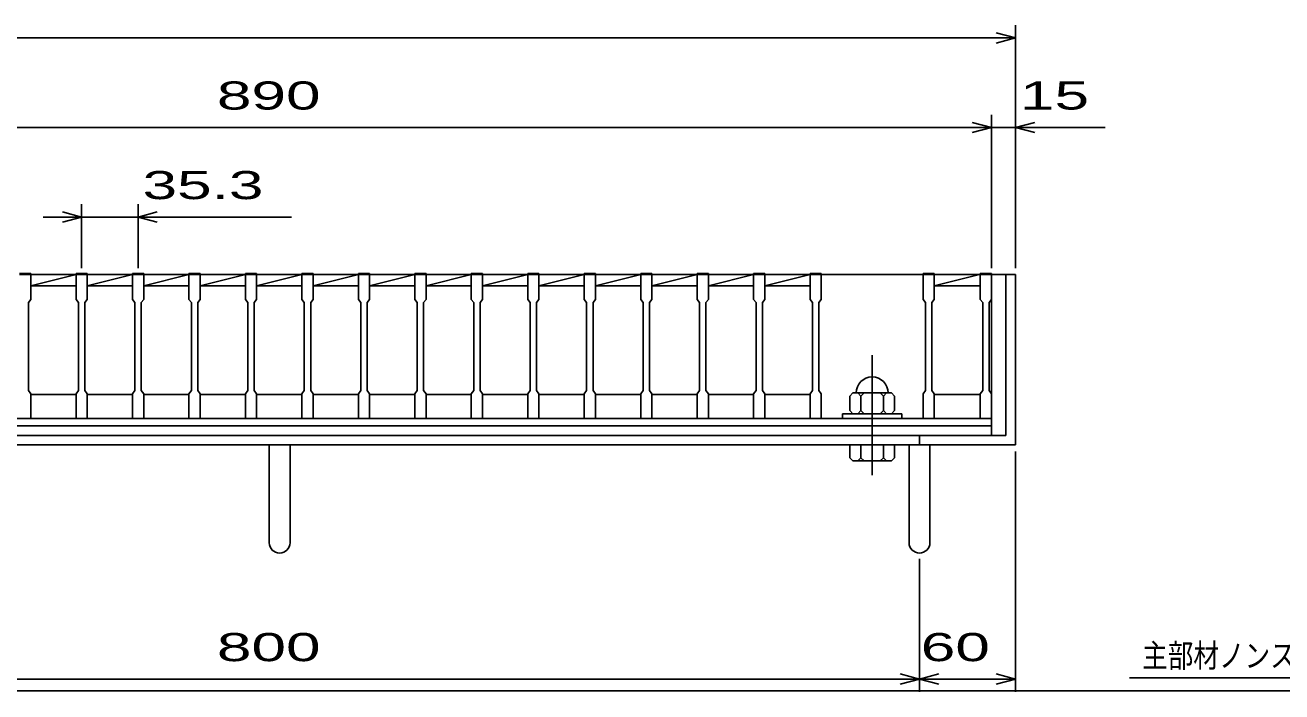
# Model space of a CAD drawing. Units: millimetres, scale not verified. Extents: x -1456 to 1385, y -1026 to 843.
# Drawn here: x -839 to -53, y -918 to -501 of the extents above; entities that cross this region are included whole.
import ezdxf
from ezdxf.enums import TextEntityAlignment as Align

# ---------------------------------------------------------------- set-up
doc = ezdxf.new("R2010")
doc.units = ezdxf.units.MM
doc.header["$LTSCALE"] = 8
doc.linetypes.add('CHAIN', pattern=[18.5, 12, -1.5, 3.5, -1.5])
for name, color, linetype, lineweight in [('0_2', 150, 'Continuous', 25), ('16', 3, 'Continuous', 25), ('19', 6, 'Continuous', 25), ('22', 4, 'Continuous', 25), ('32', 4, 'Continuous', 25)]:
    doc.layers.add(name, color=color, linetype=linetype, lineweight=lineweight)
doc.styles.add('ベクトル', font='')
doc.styles.get('ベクトル').set_extended_font_data('ベクトル')

msp = doc.modelspace()

# ---------------------------------------------------------------- linework, layer by layer
at = {"layer": '0_2'}
msp.add_line((1384.8, -917.2), (-1383.2, -917.2), dxfattribs=at)
at = {"layer": '16'}
for p, q in [((-842.6, -656.3), (-835.6, -656.3)), ((-835.6, -657), (-842.6, -657)), ((-835.6, -656.3), (-835.6, -657)), ((-835.6, -672.5), (-835.6, -657)), ((-835.6, -657), (-807.3, -657)), ((-835.6, -664), (-807.3, -657)), ((-807.3, -657), (-807.3, -656.3)), ((-807.3, -656.3), (-800.3, -656.3)), ((-807.3, -657), (-807.3, -672.5)), ((-800.3, -657), (-807.3, -657)), ((-800.3, -656.3), (-800.3, -657)), ((-800.3, -672.5), (-800.3, -657)), ((-800.3, -657), (-772, -657)), ((-800.3, -664), (-772, -657)), ((-772, -657), (-772, -656.3)), ((-772, -656.3), (-765, -656.3)), ((-772, -657), (-772, -672.5)), ((-765, -657), (-772, -657)), ((-765, -656.3), (-765, -657)), ((-765, -672.5), (-765, -657)), ((-765, -657), (-736.7, -657)), ((-765, -664), (-736.7, -657)), ((-736.7, -657), (-736.7, -656.3)), ((-736.7, -656.3), (-729.7, -656.3)), ((-736.7, -657), (-736.7, -672.5)), ((-729.7, -657), (-736.7, -657)), ((-729.7, -656.3), (-729.7, -657)), ((-729.7, -672.5), (-729.7, -657)), ((-729.7, -657), (-701.4, -657)), ((-729.7, -664), (-701.4, -657)), ((-701.4, -657), (-701.4, -656.3)), ((-701.4, -656.3), (-694.4, -656.3)), ((-701.4, -657), (-701.4, -672.5)), ((-694.4, -657), (-701.4, -657)), ((-694.4, -656.3), (-694.4, -657)), ((-694.4, -672.5), (-694.4, -657)), ((-694.4, -657), (-666.1, -657)), ((-694.4, -664), (-666.1, -657)), ((-666.1, -657), (-666.1, -656.3)), ((-666.1, -656.3), (-659.1, -656.3)), ((-666.1, -657), (-666.1, -672.5)), ((-659.1, -657), (-666.1, -657)), ((-659.1, -656.3), (-659.1, -657)), ((-659.1, -672.5), (-659.1, -657)), ((-659.1, -657), (-630.8, -657)), ((-659.1, -664), (-630.8, -657)), ((-630.8, -657), (-630.8, -656.3)), ((-630.8, -656.3), (-623.8, -656.3)), ((-630.8, -657), (-630.8, -672.5)), ((-623.8, -657), (-630.8, -657)), ((-623.8, -656.3), (-623.8, -657)), ((-623.8, -672.5), (-623.8, -657)), ((-623.8, -657), (-595.5, -657)), ((-623.8, -664), (-595.5, -657)), ((-595.5, -657), (-595.5, -656.3)), ((-595.5, -656.3), (-588.5, -656.3)), ((-595.5, -657), (-595.5, -672.5)), ((-588.5, -657), (-595.5, -657)), ((-588.5, -656.3), (-588.5, -657)), ((-588.5, -672.5), (-588.5, -657)), ((-588.5, -657), (-560.2, -657)), ((-588.5, -664), (-560.2, -657)), ((-560.2, -657), (-560.2, -656.3)), ((-560.2, -656.3), (-553.2, -656.3)), ((-560.2, -657), (-560.2, -672.5)), ((-553.2, -657), (-560.2, -657)), ((-553.2, -656.3), (-553.2, -657)), ((-553.2, -672.5), (-553.2, -657)), ((-553.2, -657), (-524.9, -657)), ((-553.2, -664), (-524.9, -657)), ((-524.9, -657), (-524.9, -656.3)), ((-524.9, -656.3), (-517.9, -656.3)), ((-524.9, -657), (-524.9, -672.5)), ((-517.9, -657), (-524.9, -657)), ((-517.9, -656.3), (-517.9, -657)), ((-517.9, -672.5), (-517.9, -657)), ((-517.9, -657), (-489.6, -657)), ((-517.9, -664), (-489.6, -657)), ((-489.6, -657), (-489.6, -656.3)), ((-489.6, -656.3), (-482.6, -656.3)), ((-489.6, -657), (-489.6, -672.5)), ((-482.6, -657), (-489.6, -657)), ((-482.6, -656.3), (-482.6, -657)), ((-482.6, -672.5), (-482.6, -657)), ((-482.6, -657), (-454.3, -657)), ((-482.6, -664), (-454.3, -657)), ((-454.3, -657), (-454.3, -656.3)), ((-454.3, -656.3), (-447.3, -656.3)), ((-454.3, -657), (-454.3, -672.5)), ((-447.3, -657), (-454.3, -657)), ((-447.3, -656.3), (-447.3, -657)), ((-447.3, -672.5), (-447.3, -657)), ((-447.3, -657), (-419, -657)), ((-447.3, -664), (-419, -657)), ((-419, -657), (-419, -656.3)), ((-419, -656.3), (-412, -656.3)), ((-419, -657), (-419, -672.5)), ((-412, -657), (-419, -657)), ((-412, -656.3), (-412, -657)), ((-412, -672.5), (-412, -657)), ((-412, -657), (-383.7, -657)), ((-412, -664), (-383.7, -657)), ((-383.7, -657), (-383.7, -656.3)), ((-383.7, -656.3), (-376.7, -656.3)), ((-383.7, -657), (-383.7, -672.5)), ((-376.7, -657), (-383.7, -657)), ((-376.7, -656.3), (-376.7, -657)), ((-376.7, -672.5), (-376.7, -657)), ((-376.7, -657), (-348.4, -657)), ((-376.7, -664), (-348.4, -657)), ((-348.4, -657), (-348.4, -656.3)), ((-348.4, -656.3), (-341.4, -656.3)), ((-348.4, -657), (-348.4, -672.5)), ((-341.4, -657), (-348.4, -657)), ((-341.4, -656.3), (-341.4, -657)), ((-341.4, -672.5), (-341.4, -657)), ((-341.4, -657), (-277.8, -657)), ((-277.8, -657), (-277.8, -656.3)), ((-277.8, -656.3), (-270.8, -656.3)), ((-277.8, -657), (-277.8, -672.5)), ((-270.8, -657), (-277.8, -657)), ((-270.8, -656.3), (-270.8, -657)), ((-270.8, -672.5), (-270.8, -657)), ((-270.8, -657), (-242.5, -657)), ((-270.8, -664), (-242.5, -657)), ((-242, -657), (-242, -656.3)), ((-242, -656.3), (-235, -656.3)), ((-242, -657), (-242, -672.5)), ((-235, -657), (-242, -657)), ((-235, -656.3), (-235, -657)), ((-235, -672.5), (-235, -657)), ((-235, -732), (-235, -657)), ((-835.6, -664), (-807.3, -664)), ((-800.3, -664), (-772, -664)), ((-765, -664), (-736.7, -664)), ((-729.7, -664), (-701.4, -664)), ((-694.4, -664), (-666.1, -664)), ((-659.1, -664), (-630.8, -664)), ((-623.8, -664), (-595.5, -664)), ((-588.5, -664), (-560.2, -664)), ((-553.2, -664), (-524.9, -664)), ((-517.9, -664), (-489.6, -664)), ((-482.6, -664), (-454.3, -664)), ((-447.3, -664), (-419, -664)), ((-412, -664), (-383.7, -664)), ((-376.7, -664), (-348.4, -664)), ((-270.8, -664), (-242.5, -664)), ((-837.1, -674.5), (-835.6, -672.5)), ((-837.1, -729.5), (-837.1, -674.5)), ((-807.3, -672.5), (-805.8, -674.5)), ((-805.8, -674.5), (-805.8, -729.5)), ((-801.8, -674.5), (-800.3, -672.5)), ((-801.8, -729.5), (-801.8, -674.5)), ((-772, -672.5), (-770.5, -674.5)), ((-770.5, -674.5), (-770.5, -729.5)), ((-766.5, -674.5), (-765, -672.5)), ((-766.5, -729.5), (-766.5, -674.5)), ((-736.7, -672.5), (-735.2, -674.5)), ((-735.2, -674.5), (-735.2, -729.5)), ((-731.2, -674.5), (-729.7, -672.5)), ((-731.2, -729.5), (-731.2, -674.5)), ((-701.4, -672.5), (-699.9, -674.5)), ((-699.9, -674.5), (-699.9, -729.5)), ((-695.9, -674.5), (-694.4, -672.5)), ((-695.9, -729.5), (-695.9, -674.5)), ((-666.1, -672.5), (-664.6, -674.5)), ((-664.6, -674.5), (-664.6, -729.5)), ((-660.6, -674.5), (-659.1, -672.5)), ((-660.6, -729.5), (-660.6, -674.5)), ((-630.8, -672.5), (-629.3, -674.5)), ((-629.3, -674.5), (-629.3, -729.5)), ((-625.3, -674.5), (-623.8, -672.5)), ((-625.3, -729.5), (-625.3, -674.5)), ((-595.5, -672.5), (-594, -674.5)), ((-594, -674.5), (-594, -729.5)), ((-590, -674.5), (-588.5, -672.5)), ((-590, -729.5), (-590, -674.5)), ((-560.2, -672.5), (-558.7, -674.5)), ((-558.7, -674.5), (-558.7, -729.5)), ((-554.7, -674.5), (-553.2, -672.5)), ((-554.7, -729.5), (-554.7, -674.5)), ((-524.9, -672.5), (-523.4, -674.5)), ((-523.4, -674.5), (-523.4, -729.5)), ((-519.4, -674.5), (-517.9, -672.5)), ((-519.4, -729.5), (-519.4, -674.5)), ((-489.6, -672.5), (-488.1, -674.5)), ((-488.1, -674.5), (-488.1, -729.5)), ((-484.1, -674.5), (-482.6, -672.5)), ((-484.1, -729.5), (-484.1, -674.5)), ((-454.3, -672.5), (-452.8, -674.5)), ((-452.8, -674.5), (-452.8, -729.5)), ((-448.8, -674.5), (-447.3, -672.5)), ((-448.8, -729.5), (-448.8, -674.5)), ((-419, -672.5), (-417.5, -674.5)), ((-417.5, -674.5), (-417.5, -729.5)), ((-413.5, -674.5), (-412, -672.5)), ((-413.5, -729.5), (-413.5, -674.5)), ((-383.7, -672.5), (-382.2, -674.5)), ((-382.2, -674.5), (-382.2, -729.5)), ((-378.2, -674.5), (-376.7, -672.5)), ((-378.2, -729.5), (-378.2, -674.5)), ((-348.4, -672.5), (-346.9, -674.5)), ((-346.9, -674.5), (-346.9, -729.5)), ((-342.9, -674.5), (-341.4, -672.5)), ((-342.9, -729.5), (-342.9, -674.5)), ((-277.8, -672.5), (-276.3, -674.5)), ((-276.3, -674.5), (-276.3, -729.5)), ((-272.3, -674.5), (-270.8, -672.5)), ((-272.3, -729.5), (-272.3, -674.5)), ((-242, -672.5), (-240.5, -674.5)), ((-240.5, -674.5), (-240.5, -729.5)), ((-236.5, -674.5), (-235, -672.5)), ((-236.5, -729.5), (-236.5, -674.5)), ((-835.6, -731.5), (-837.1, -729.5)), ((-805.8, -729.5), (-807.3, -731.5)), ((-800.3, -731.5), (-801.8, -729.5)), ((-770.5, -729.5), (-772, -731.5)), ((-765, -731.5), (-766.5, -729.5)), ((-735.2, -729.5), (-736.7, -731.5)), ((-729.7, -731.5), (-731.2, -729.5)), ((-699.9, -729.5), (-701.4, -731.5)), ((-694.4, -731.5), (-695.9, -729.5)), ((-664.6, -729.5), (-666.1, -731.5)), ((-659.1, -731.5), (-660.6, -729.5)), ((-629.3, -729.5), (-630.8, -731.5)), ((-623.8, -731.5), (-625.3, -729.5)), ((-594, -729.5), (-595.5, -731.5)), ((-588.5, -731.5), (-590, -729.5)), ((-558.7, -729.5), (-560.2, -731.5)), ((-553.2, -731.5), (-554.7, -729.5)), ((-523.4, -729.5), (-524.9, -731.5)), ((-517.9, -731.5), (-519.4, -729.5)), ((-488.1, -729.5), (-489.6, -731.5)), ((-482.6, -731.5), (-484.1, -729.5)), ((-452.8, -729.5), (-454.3, -731.5)), ((-447.3, -731.5), (-448.8, -729.5)), ((-417.5, -729.5), (-419, -731.5)), ((-412, -731.5), (-413.5, -729.5)), ((-382.2, -729.5), (-383.7, -731.5)), ((-376.7, -731.5), (-378.2, -729.5)), ((-346.9, -729.5), (-348.4, -731.5)), ((-341.4, -731.5), (-342.9, -729.5)), ((-276.3, -729.5), (-277.8, -731.5)), ((-270.8, -731.5), (-272.3, -729.5)), ((-240.5, -729.5), (-242, -731.5)), ((-235, -731.5), (-236.5, -729.5)), ((-835.6, -747), (-835.6, -731.5)), ((-835.6, -732), (-807.3, -732)), ((-807.3, -731.5), (-807.3, -747)), ((-800.3, -747), (-800.3, -731.5)), ((-800.3, -732), (-772, -732)), ((-772, -731.5), (-772, -747)), ((-765, -747), (-765, -731.5)), ((-765, -732), (-736.7, -732)), ((-736.7, -731.5), (-736.7, -747)), ((-729.7, -747), (-729.7, -731.5)), ((-729.7, -732), (-701.4, -732)), ((-701.4, -731.5), (-701.4, -747)), ((-694.4, -747), (-694.4, -731.5)), ((-694.4, -732), (-666.1, -732)), ((-666.1, -731.5), (-666.1, -747)), ((-659.1, -747), (-659.1, -731.5)), ((-659.1, -732), (-630.8, -732)), ((-630.8, -731.5), (-630.8, -747)), ((-623.8, -747), (-623.8, -731.5)), ((-623.8, -732), (-595.5, -732)), ((-595.5, -731.5), (-595.5, -747)), ((-588.5, -747), (-588.5, -731.5)), ((-588.5, -732), (-560.2, -732)), ((-560.2, -731.5), (-560.2, -747)), ((-553.2, -747), (-553.2, -731.5)), ((-553.2, -732), (-524.9, -732)), ((-524.9, -731.5), (-524.9, -747)), ((-517.9, -747), (-517.9, -731.5)), ((-517.9, -732), (-489.6, -732)), ((-489.6, -731.5), (-489.6, -747)), ((-482.6, -747), (-482.6, -731.5)), ((-482.6, -732), (-454.3, -732)), ((-454.3, -731.5), (-454.3, -747)), ((-447.3, -747), (-447.3, -731.5)), ((-447.3, -732), (-419, -732)), ((-419, -731.5), (-419, -747)), ((-412, -747), (-412, -731.5)), ((-412, -732), (-383.7, -732)), ((-383.7, -731.5), (-383.7, -747)), ((-376.7, -747), (-376.7, -731.5)), ((-376.7, -732), (-348.4, -732)), ((-348.4, -731.5), (-348.4, -747)), ((-341.4, -747), (-341.4, -731.5)), ((-321.6, -731), (-323.6, -733)), ((-323.6, -742), (-323.6, -733)), ((-321.6, -731), (-297.6, -731)), ((-318.6, -731), (-316.6, -733)), ((-316.6, -733), (-314.6, -731)), ((-316.6, -742), (-316.6, -733)), ((-304.6, -731), (-302.6, -733)), ((-302.6, -733), (-300.6, -731)), ((-302.6, -742), (-302.6, -733)), ((-295.6, -733), (-297.6, -731)), ((-295.6, -742), (-295.6, -733)), ((-277.8, -731.5), (-277.8, -747)), ((-270.8, -747), (-270.8, -731.5)), ((-270.8, -732), (-242, -732)), ((-242, -731.5), (-242, -747)), ((-235, -747), (-235, -731.5)), ((-328.1, -747), (-328.1, -744)), ((-328.1, -744), (-291.1, -744)), ((-323.6, -742), (-321.6, -744)), ((-318.6, -744), (-316.6, -742)), ((-314.6, -744), (-316.6, -742)), ((-304.6, -744), (-302.6, -742)), ((-300.6, -744), (-302.6, -742)), ((-297.6, -744), (-295.6, -742)), ((-291.1, -747), (-291.1, -744)), ((-1125, -747), (-235, -747)), ((-1125, -751.5), (-235, -751.5)), ((-842.6, -747), (-835.6, -747)), ((-807.3, -747), (-800.3, -747)), ((-772, -747), (-765, -747)), ((-736.7, -747), (-729.7, -747)), ((-701.4, -747), (-694.4, -747)), ((-666.1, -747), (-659.1, -747)), ((-630.8, -747), (-623.8, -747)), ((-595.5, -747), (-588.5, -747)), ((-560.2, -747), (-553.2, -747)), ((-524.9, -747), (-517.9, -747)), ((-489.6, -747), (-482.6, -747)), ((-454.3, -747), (-447.3, -747)), ((-419, -747), (-412, -747)), ((-383.7, -747), (-376.7, -747)), ((-348.4, -747), (-341.4, -747)), ((-341.4, -747), (-277.8, -747)), ((-328.1, -747), (-291.1, -747)), ((-277.8, -747), (-270.8, -747)), ((-242, -747), (-235, -747)), ((-235, -751.5), (-235, -747)), ((-235, -757.5), (-235, -751.5)), ((-1125, -757.5), (-235, -757.5))]:
    msp.add_line(p, q, dxfattribs=at)
at = {"layer": '16', "linetype": 'CHAIN'}
msp.add_line((-309.6, -782.4), (-309.6, -707.4), dxfattribs=at)
at = {"layer": '16'}
msp.add_arc((-309.6, -731), 10, 0, 180, dxfattribs=at)
at = {"layer": '19'}
for p, q in [((-220, -657), (-235, -657)), ((-226, -657), (-226, -757.5)), ((-220, -763.5), (-220, -657)), ((-226, -757.5), (-1134, -757.5)), ((-280, -757.5), (-280, -763.5)), ((-1140, -763.5), (-220, -763.5)), ((-686.5, -824.61), (-686.5, -763.5)), ((-673.5, -824.61), (-673.5, -763.5)), ((-323.6, -771.5), (-323.6, -763.5)), ((-323.6, -763.5), (-295.6, -763.5)), ((-316.6, -771.5), (-316.6, -763.5)), ((-302.6, -771.5), (-302.6, -763.5)), ((-295.6, -771.5), (-295.6, -763.5)), ((-286.5, -824.61), (-286.5, -763.5)), ((-273.5, -824.61), (-273.5, -763.5)), ((-321.6, -773.5), (-323.6, -771.5)), ((-321.6, -773.5), (-297.6, -773.5)), ((-318.6, -773.5), (-316.6, -771.5)), ((-314.6, -773.5), (-316.6, -771.5)), ((-304.6, -773.5), (-302.6, -771.5)), ((-300.6, -773.5), (-302.6, -771.5)), ((-297.6, -773.5), (-295.6, -771.5))]:
    msp.add_line(p, q, dxfattribs=at)
for centre in [(-680, -824.61), (-280, -824.61)]:
    msp.add_arc(centre, 6.5, 180, 0, dxfattribs=at)
at = {"layer": '22'}
for p, q in [((-220, -653), (-220, -501)), ((-1140, -509), (-220, -509)), ((-220, -509), (-232, -505.8)), ((-232, -512.2), (-220, -509)), ((-235, -653), (-235, -557)), ((-220, -653), (-220, -557)), ((-1125, -565), (-235, -565)), ((-235, -565), (-247, -561.8)), ((-247, -568.2), (-235, -565)), ((-235, -565), (-220, -565)), ((-220, -565), (-208, -561.8)), ((-208, -568.2), (-220, -565)), ((-220, -565), (-164, -565)), ((-803.8, -621), (-815.8, -617.8)), ((-803.8, -653), (-803.8, -613)), ((-768.5, -613), (-768.5, -653)), ((-768.5, -621), (-756.5, -617.8)), ((-803.8, -621), (-827.8, -621)), ((-815.8, -624.2), (-803.8, -621)), ((-803.8, -621), (-768.5, -621)), ((-756.5, -624.2), (-768.5, -621)), ((-768.5, -621), (-672.5, -621)), ((-220, -917.9), (-220, -767.5)), ((-280, -917.9), (-280, -834.7)), ((-1080, -909.9), (-280, -909.9)), ((-280, -909.9), (-292, -906.7)), ((-292, -913.1), (-280, -909.9)), ((-280, -909.9), (-268, -906.7)), ((-268, -913.1), (-280, -909.9)), ((-280, -909.9), (-220, -909.9)), ((-220, -909.9), (-232, -906.7)), ((-232, -913.1), (-220, -909.9))]:
    msp.add_line(p, q, dxfattribs=at)
at = {"layer": '32'}
msp.add_line((55.2, -909.2), (-148.8, -909.2), dxfattribs=at)

# ---------------------------------------------------------------- texts
at = {"layer": '22', "color": 2, "style": 'ベクトル', "width": 1.65}
for s, p in [(' 890 ', (-730, -545)), (' 15 ', (-228, -545)), (' 35.3 ', (-776.5, -601)), (' 800 ', (-730, -889.9)), (' 60 ', (-290, -889.9))]:
    msp.add_text(s, height=17.6, dxfattribs=at).set_placement(p, align=Align.MIDDLE_LEFT)
at = {"layer": '32', "color": 2, "style": 'ベクトル', "width": 0.8}
msp.add_text('主部材ノンスリップ部詳細', height=14.66, dxfattribs=at).set_placement((-140.8, -895.2), align=Align.MIDDLE_LEFT)

doc.saveas('drawing.dxf')
